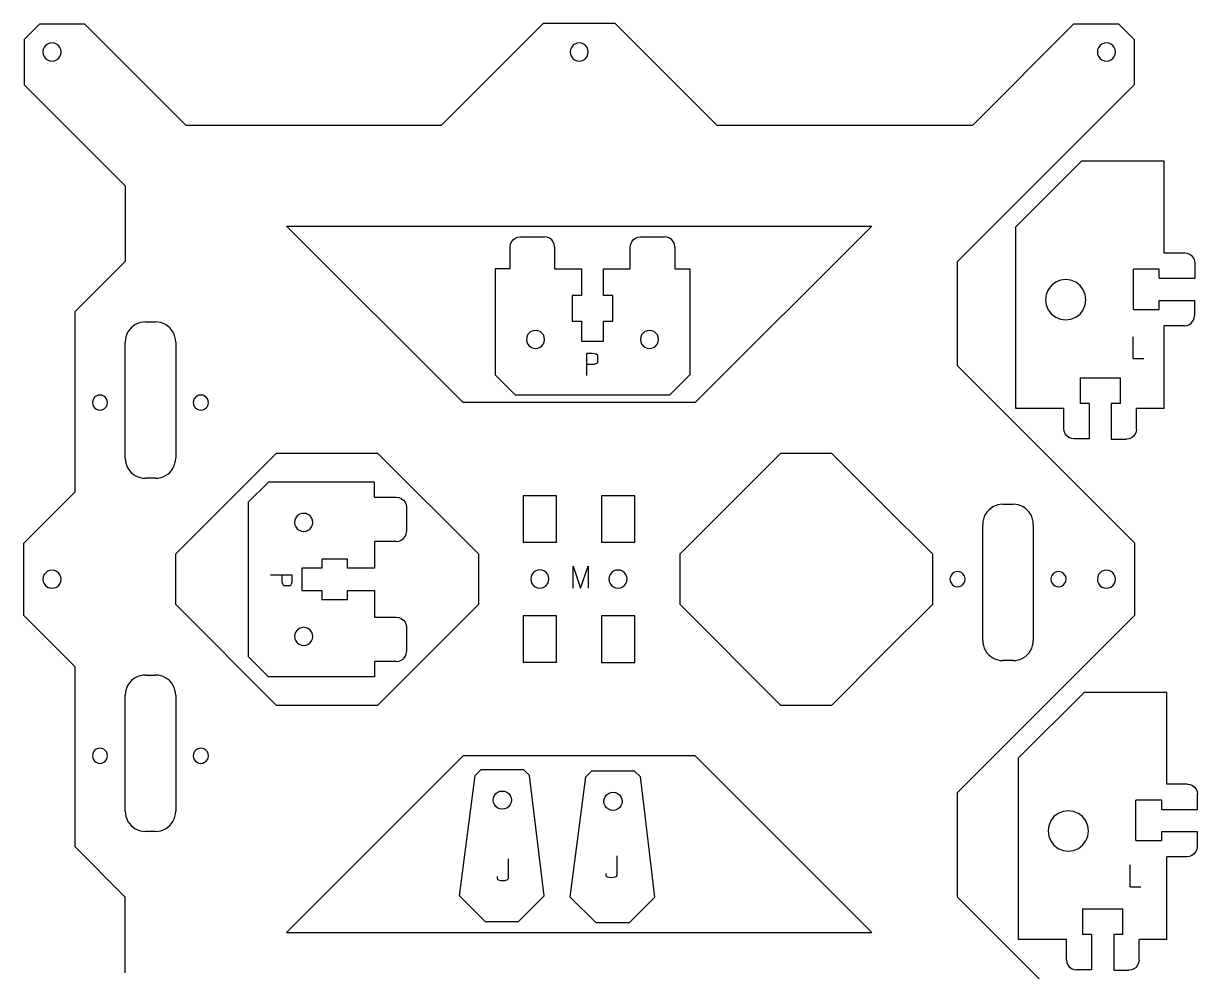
# Model space of a CAD drawing. Header units: inches. Extents: x -83 to 196, y -242 to 148.
# Drawn here: x -79.6 to 196.2, y -75 to 147.7 of the extents above; entities that cross this region are included whole.
import ezdxf

# ---------------------------------------------------------------- set-up
doc = ezdxf.new("R2010")
doc.units = ezdxf.units.IN
doc.header["$MEASUREMENT"] = 0

msp = doc.modelspace()

# ---------------------------------------------------------------- linework, layer by layer
for p, q in [((-75.8, 147.51), (-79.36, 143.96)), ((-65.14, 147.51), (-75.8, 147.51)), ((-65.14, 147.51), (-41.44, 123.81)), ((18.66, 123.81), (42.53, 147.69)), ((59.41, 147.69), (42.53, 147.69)), ((83.28, 123.81), (59.41, 147.69)), ((167.08, 147.51), (143.38, 123.81)), ((177.74, 147.51), (167.08, 147.51)), ((181.3, 143.96), (177.74, 147.51)), ((-79.36, 143.96), (-79.36, 133.29)), ((181.3, 143.96), (181.3, 133.29)), ((-74.91, 141.56), (-74.98, 141.01)), ((-74.98, 141.01), (-74.91, 140.45)), ((-74.91, 141.56), (-74.7, 142.07)), ((-74.36, 142.51), (-74.7, 142.07)), ((-73.92, 142.85), (-74.36, 142.51)), ((-73.4, 143.07), (-73.92, 142.85)), ((-73.35, 143.07), (-73.4, 143.07)), ((-72.85, 143.14), (-73.35, 143.07)), ((-72.3, 143.07), (-72.85, 143.14)), ((-71.79, 142.85), (-72.3, 143.07)), ((-71.34, 142.51), (-71.79, 142.85)), ((-71, 142.07), (-71.34, 142.51)), ((-70.79, 141.56), (-71, 142.07)), ((-70.72, 141.01), (-70.79, 141.56)), ((-70.79, 140.45), (-70.72, 141.01)), ((48.91, 141.56), (48.84, 141.01)), ((48.84, 141.01), (48.91, 140.45)), ((49.12, 142.07), (48.91, 141.56)), ((49.46, 142.51), (49.12, 142.07)), ((49.9, 142.85), (49.46, 142.51)), ((49.9, 142.85), (50.42, 143.07)), ((50.97, 143.14), (50.42, 143.07)), ((51.52, 143.07), (50.97, 143.14)), ((52.04, 142.85), (51.52, 143.07)), ((52.08, 142.82), (52.04, 142.85)), ((52.48, 142.51), (52.08, 142.82)), ((52.82, 142.07), (52.48, 142.51)), ((53.03, 141.56), (52.82, 142.07)), ((53.1, 141.01), (53.03, 141.56)), ((53.03, 140.45), (53.1, 141.01)), ((172.73, 141.56), (172.66, 141.01)), ((172.66, 141.01), (172.73, 140.45)), ((172.95, 142.07), (172.73, 141.56)), ((173.29, 142.51), (172.95, 142.07)), ((173.73, 142.85), (173.29, 142.51)), ((174.24, 143.07), (173.73, 142.85)), ((174.79, 143.14), (174.24, 143.07)), ((175.35, 143.07), (174.79, 143.14)), ((175.86, 142.85), (175.35, 143.07)), ((176.3, 142.51), (175.86, 142.85)), ((176.64, 142.07), (176.3, 142.51)), ((176.85, 141.56), (176.64, 142.07)), ((176.93, 141.01), (176.85, 141.56)), ((176.85, 140.45), (176.93, 141.01)), ((-74.91, 140.45), (-74.7, 139.94)), ((-74.7, 139.94), (-74.36, 139.5)), ((-74.36, 139.5), (-73.92, 139.16)), ((-73.92, 139.16), (-73.4, 138.95)), ((-73.4, 138.95), (-72.85, 138.87)), ((-72.85, 138.87), (-72.3, 138.95)), ((-72.3, 138.95), (-71.79, 139.16)), ((-71.79, 139.16), (-71.34, 139.5)), ((-71.34, 139.5), (-71, 139.94)), ((-71, 139.94), (-70.79, 140.45)), ((48.91, 140.45), (49.12, 139.94)), ((49.12, 139.94), (49.46, 139.5)), ((49.46, 139.5), (49.9, 139.16)), ((49.9, 139.16), (50.42, 138.95)), ((50.42, 138.95), (50.97, 138.87)), ((50.97, 138.87), (51.52, 138.95)), ((51.52, 138.95), (52.04, 139.16)), ((52.04, 139.16), (52.48, 139.5)), ((52.48, 139.5), (52.82, 139.94)), ((52.82, 139.94), (53.03, 140.45)), ((172.73, 140.45), (172.95, 139.94)), ((172.95, 139.94), (173.29, 139.5)), ((173.29, 139.5), (173.73, 139.16)), ((173.73, 139.16), (174.24, 138.95)), ((174.24, 138.95), (174.79, 138.87)), ((174.79, 138.87), (175.35, 138.95)), ((175.35, 138.95), (175.86, 139.16)), ((175.86, 139.16), (176.3, 139.5)), ((176.3, 139.5), (176.64, 139.94)), ((176.64, 139.94), (176.85, 140.45)), ((-79.36, 133.29), (-55.66, 109.6)), ((181.3, 133.29), (139.83, 91.83)), ((-41.44, 123.81), (18.66, 123.81)), ((83.28, 123.81), (143.38, 123.81)), ((168.95, 115.34), (153.54, 99.94)), ((188.38, 115.34), (168.95, 115.34)), ((188.38, 93.78), (188.38, 115.34)), ((-55.66, 109.6), (-55.66, 91.83)), ((-17.75, 100.12), (119.69, 100.12)), ((-17.75, 100.12), (23.72, 58.65)), ((119.69, 100.12), (78.22, 58.65)), ((153.54, 57.28), (153.54, 99.94)), ((35.09, 96.41), (35.47, 96.9)), ((35.47, 96.9), (35.96, 97.28)), ((35.96, 97.28), (36.53, 97.51)), ((36.53, 97.51), (37.15, 97.59)), ((37.15, 97.59), (42.83, 97.59)), ((43.45, 97.51), (42.83, 97.59)), ((44.02, 97.28), (43.45, 97.51)), ((44.51, 96.9), (44.02, 97.28)), ((44.89, 96.41), (44.51, 96.9)), ((63.29, 96.41), (63.67, 96.9)), ((63.67, 96.9), (64.16, 97.28)), ((64.16, 97.28), (64.73, 97.51)), ((64.73, 97.51), (65.34, 97.59)), ((65.34, 97.59), (71.03, 97.59)), ((71.64, 97.51), (71.03, 97.59)), ((72.22, 97.28), (71.64, 97.51)), ((72.71, 96.9), (72.22, 97.28)), ((73.08, 96.41), (72.71, 96.9)), ((34.78, 95.22), (34.86, 95.84)), ((34.78, 90.07), (34.78, 95.22)), ((34.86, 95.84), (35.09, 96.41)), ((45.12, 95.84), (44.89, 96.41)), ((45.2, 95.22), (45.12, 95.84)), ((45.2, 95.22), (45.2, 90.07)), ((62.97, 95.22), (63.06, 95.84)), ((62.97, 90.07), (62.97, 95.22)), ((63.06, 95.84), (63.29, 96.41)), ((73.32, 95.84), (73.08, 96.41)), ((73.4, 95.22), (73.32, 95.84)), ((73.4, 95.22), (73.4, 90.07)), ((193.23, 93.78), (188.38, 93.78)), ((193.85, 93.7), (193.23, 93.78)), ((-55.66, 91.83), (-67.51, 79.98)), ((139.83, 67.3), (139.83, 91.83)), ((194.42, 93.46), (193.85, 93.7)), ((194.91, 93.08), (194.42, 93.46)), ((195.29, 92.59), (194.91, 93.08)), ((195.52, 92.02), (195.29, 92.59)), ((195.6, 91.41), (195.52, 92.02)), ((195.6, 87.85), (195.6, 91.41)), ((34.78, 90.07), (31.22, 90.07)), ((31.22, 90.07), (31.22, 65.19)), ((45.2, 90.07), (51.48, 90.07)), ((51.48, 90.07), (51.48, 83.79)), ((56.7, 90.07), (62.97, 90.07)), ((56.7, 83.79), (56.7, 90.07)), ((73.4, 90.07), (76.96, 90.07)), ((76.96, 90.07), (76.96, 65.19)), ((187.19, 89.98), (181.15, 89.98)), ((181.15, 80.51), (181.15, 89.98)), ((187.19, 87.85), (187.19, 89.98)), ((161.89, 86.16), (161.14, 85.17)), ((162.88, 86.91), (161.89, 86.16)), ((164.02, 87.38), (162.88, 86.91)), ((165.25, 87.54), (164.02, 87.38)), ((166.47, 87.38), (165.25, 87.54)), ((167.62, 86.91), (166.47, 87.38)), ((168.6, 86.16), (167.62, 86.91)), ((169.35, 85.17), (168.6, 86.16)), ((187.19, 87.85), (195.6, 87.85)), ((49.35, 83.79), (49.35, 77.75)), ((51.48, 83.79), (49.35, 83.79)), ((58.83, 83.79), (56.7, 83.79)), ((58.83, 77.75), (58.83, 83.79)), ((160.67, 84.03), (160.51, 82.8)), ((160.51, 82.8), (160.67, 81.58)), ((161.14, 85.17), (160.67, 84.03)), ((169.82, 84.03), (169.35, 85.17)), ((169.98, 82.8), (169.82, 84.03)), ((169.82, 81.58), (169.98, 82.8)), ((-67.51, 79.98), (-67.51, 37.65)), ((160.67, 81.58), (161.14, 80.44)), ((161.14, 80.44), (161.89, 79.45)), ((168.6, 79.45), (169.35, 80.44)), ((169.35, 80.44), (169.82, 81.58)), ((181.15, 80.51), (187.19, 80.51)), ((187.19, 80.51), (187.19, 82.64)), ((187.19, 82.64), (195.48, 82.64)), ((195.48, 82.64), (195.48, 79.08)), ((-52.73, 77.26), (-53.29, 76.98)), ((-52.15, 77.46), (-52.73, 77.26)), ((-51.54, 77.58), (-52.15, 77.46)), ((-50.92, 77.62), (-51.54, 77.58)), ((-50.92, 77.62), (-48.55, 77.62)), ((-47.93, 77.58), (-48.55, 77.62)), ((-47.32, 77.46), (-47.93, 77.58)), ((-46.74, 77.26), (-47.32, 77.46)), ((-46.18, 76.98), (-46.74, 77.26)), ((49.35, 77.75), (51.48, 77.75)), ((51.48, 77.75), (51.48, 73.07)), ((56.7, 77.75), (58.83, 77.75)), ((56.7, 73.07), (56.7, 77.75)), ((161.89, 79.45), (162.88, 78.7)), ((162.88, 78.7), (164.02, 78.23)), ((164.02, 78.23), (165.25, 78.07)), ((165.25, 78.07), (166.47, 78.23)), ((166.47, 78.23), (167.62, 78.7)), ((167.62, 78.7), (168.6, 79.45)), ((194.3, 77.03), (194.79, 77.41)), ((194.79, 77.41), (195.17, 77.9)), ((195.17, 77.9), (195.4, 78.47)), ((195.4, 78.47), (195.48, 79.08)), ((-55.3, 74.69), (-55.5, 74.1)), ((-55.02, 75.25), (-55.3, 74.69)), ((-54.68, 75.76), (-55.02, 75.25)), ((-54.27, 76.23), (-54.68, 75.76)), ((-53.81, 76.64), (-54.27, 76.23)), ((-53.29, 76.98), (-53.81, 76.64)), ((-45.67, 76.64), (-46.18, 76.98)), ((-45.2, 76.23), (-45.67, 76.64)), ((-44.79, 75.76), (-45.2, 76.23)), ((-44.45, 75.25), (-44.79, 75.76)), ((-44.17, 74.69), (-44.45, 75.25)), ((-43.97, 74.1), (-44.17, 74.69)), ((38.85, 74.55), (38.64, 74.03)), ((39.19, 74.99), (38.85, 74.55)), ((39.63, 75.33), (39.19, 74.99)), ((40.15, 75.54), (39.63, 75.33)), ((40.7, 75.61), (40.15, 75.54)), ((41.25, 75.54), (40.7, 75.61)), ((41.77, 75.33), (41.25, 75.54)), ((42.21, 74.99), (41.77, 75.33)), ((42.55, 74.55), (42.21, 74.99)), ((42.76, 74.03), (42.55, 74.55)), ((65.63, 74.55), (65.42, 74.03)), ((65.97, 74.99), (65.63, 74.55)), ((66.41, 75.33), (65.97, 74.99)), ((66.92, 75.54), (66.41, 75.33)), ((67.48, 75.61), (66.92, 75.54)), ((68.03, 75.54), (67.48, 75.61)), ((68.54, 75.33), (68.03, 75.54)), ((68.98, 74.99), (68.54, 75.33)), ((69.32, 74.55), (68.98, 74.99)), ((69.54, 74.03), (69.32, 74.55)), ((188.38, 57.28), (188.38, 76.72)), ((193.12, 76.72), (188.38, 76.72)), ((193.12, 76.72), (193.73, 76.8)), ((193.73, 76.8), (194.3, 77.03)), ((-55.62, 73.5), (-55.66, 72.88)), ((-55.66, 45.63), (-55.66, 72.88)), ((-55.5, 74.1), (-55.62, 73.5)), ((-43.85, 73.5), (-43.97, 74.1)), ((-43.81, 72.88), (-43.85, 73.5)), ((-43.81, 72.88), (-43.81, 45.63)), ((38.64, 74.03), (38.57, 73.48)), ((38.57, 73.48), (38.64, 72.93)), ((38.64, 72.93), (38.85, 72.42)), ((38.85, 72.42), (39.19, 71.97)), ((39.19, 71.97), (39.63, 71.64)), ((41.77, 71.64), (42.21, 71.97)), ((42.21, 71.97), (42.55, 72.42)), ((42.55, 72.42), (42.76, 72.93)), ((42.83, 73.48), (42.76, 74.03)), ((42.76, 72.93), (42.83, 73.48)), ((51.48, 73.07), (56.7, 73.07)), ((65.42, 74.03), (65.34, 73.48)), ((65.34, 73.48), (65.42, 72.93)), ((65.42, 72.93), (65.63, 72.42)), ((65.63, 72.42), (65.97, 71.97)), ((65.97, 71.97), (66.41, 71.64)), ((68.54, 71.64), (68.98, 71.97)), ((68.98, 71.97), (69.32, 72.42)), ((69.32, 72.42), (69.54, 72.93)), ((69.61, 73.48), (69.54, 74.03)), ((69.54, 72.93), (69.61, 73.48)), ((181.04, 69.03), (181.04, 74.13)), ((39.63, 71.64), (40.15, 71.42)), ((40.15, 71.42), (40.7, 71.35)), ((40.7, 71.35), (41.25, 71.42)), ((41.25, 71.42), (41.77, 71.64)), ((54, 70.16), (52.79, 70.16)), ((52.79, 67.68), (52.79, 70.16)), ((54.51, 70.12), (54, 70.16)), ((54.94, 70), (54.51, 70.12)), ((55.23, 69.81), (54.94, 70)), ((55.31, 69.71), (55.23, 69.81)), ((55.33, 69.59), (55.31, 69.71)), ((55.33, 68.21), (55.33, 69.59)), ((66.41, 71.64), (66.92, 71.42)), ((66.92, 71.42), (67.48, 71.35)), ((67.48, 71.35), (68.03, 71.42)), ((68.03, 71.42), (68.54, 71.64)), ((181.04, 69.03), (183.57, 69.03)), ((52.79, 67.68), (54, 67.68)), ((52.79, 65.06), (52.79, 67.68)), ((54, 67.68), (54.51, 67.72)), ((54.51, 67.72), (54.94, 67.83)), ((54.94, 67.83), (55.23, 67.99)), ((55.23, 67.99), (55.31, 68.1)), ((55.31, 68.1), (55.33, 68.21)), ((181.5, 25.64), (139.83, 67.3)), ((35.96, 60.45), (31.22, 65.19)), ((72.22, 60.45), (76.96, 65.19)), ((168.59, 64.51), (168.59, 58.47)), ((168.59, 64.51), (178.07, 64.51)), ((178.07, 58.47), (178.07, 64.51)), ((-63.3, 59.11), (-63.36, 58.65)), ((-63.36, 58.65), (-63.3, 58.19)), ((-63.12, 59.54), (-63.3, 59.11)), ((-63.3, 58.19), (-63.12, 57.76)), ((-62.84, 59.91), (-63.12, 59.54)), ((-62.47, 60.19), (-62.84, 59.91)), ((-62.04, 60.37), (-62.47, 60.19)), ((-61.58, 60.43), (-62.04, 60.37)), ((-61.12, 60.37), (-61.58, 60.43)), ((-60.7, 60.19), (-61.12, 60.37)), ((-60.33, 59.91), (-60.7, 60.19)), ((-60.04, 59.54), (-60.33, 59.91)), ((-59.87, 59.11), (-60.04, 59.54)), ((-60.04, 57.76), (-59.87, 58.19)), ((-59.81, 58.65), (-59.87, 59.11)), ((-59.87, 58.19), (-59.81, 58.65)), ((-39.6, 59.11), (-39.67, 58.65)), ((-39.67, 58.65), (-39.6, 58.19)), ((-39.43, 59.54), (-39.6, 59.11)), ((-39.6, 58.19), (-39.43, 57.76)), ((-39.14, 59.91), (-39.43, 59.54)), ((-38.78, 60.19), (-39.14, 59.91)), ((-38.35, 60.37), (-38.78, 60.19)), ((-37.89, 60.43), (-38.35, 60.37)), ((-37.43, 60.37), (-37.89, 60.43)), ((-37, 60.19), (-37.43, 60.37)), ((-36.63, 59.91), (-37, 60.19)), ((-36.35, 59.54), (-36.63, 59.91)), ((-36.17, 59.11), (-36.35, 59.54)), ((-36.35, 57.76), (-36.17, 58.19)), ((-36.11, 58.65), (-36.17, 59.11)), ((-36.17, 58.19), (-36.11, 58.65)), ((78.22, 58.65), (23.72, 58.65)), ((35.96, 60.45), (72.22, 60.45)), ((170.72, 58.47), (168.59, 58.47)), ((170.72, 58.47), (170.72, 50.18)), ((175.94, 58.47), (175.94, 50.06)), ((178.07, 58.47), (175.94, 58.47)), ((-63.12, 57.76), (-62.84, 57.39)), ((-62.84, 57.39), (-62.47, 57.11)), ((-62.47, 57.11), (-62.04, 56.93)), ((-62.04, 56.93), (-61.58, 56.87)), ((-61.58, 56.87), (-61.12, 56.93)), ((-61.12, 56.93), (-60.7, 57.11)), ((-60.7, 57.11), (-60.33, 57.39)), ((-60.33, 57.39), (-60.04, 57.76)), ((-39.43, 57.76), (-39.14, 57.39)), ((-39.14, 57.39), (-38.78, 57.11)), ((-38.78, 57.11), (-38.35, 56.93)), ((-38.35, 56.93), (-37.89, 56.87)), ((-37.89, 56.87), (-37.43, 56.93)), ((-37.43, 56.93), (-37, 57.11)), ((-37, 57.11), (-36.63, 57.39)), ((-36.63, 57.39), (-36.35, 57.76)), ((164.8, 57.28), (153.54, 57.28)), ((164.8, 52.55), (164.8, 57.28)), ((188.38, 57.28), (181.86, 57.28)), ((181.86, 52.43), (181.86, 57.28)), ((164.88, 51.93), (164.8, 52.55)), ((181.86, 52.43), (181.78, 51.81)), ((165.12, 51.36), (164.88, 51.93)), ((165.49, 50.87), (165.12, 51.36)), ((165.98, 50.49), (165.49, 50.87)), ((166.56, 50.26), (165.98, 50.49)), ((167.17, 50.18), (166.56, 50.26)), ((170.72, 50.18), (167.17, 50.18)), ((175.94, 50.06), (179.49, 50.06)), ((180.1, 50.14), (179.49, 50.06)), ((180.67, 50.37), (180.1, 50.14)), ((181.17, 50.75), (180.67, 50.37)), ((181.54, 51.24), (181.17, 50.75)), ((181.78, 51.81), (181.54, 51.24)), ((-55.66, 45.63), (-55.62, 45.01)), ((-55.62, 45.01), (-55.5, 44.4)), ((-55.5, 44.4), (-55.3, 43.81)), ((-44.17, 43.81), (-43.97, 44.4)), ((-43.97, 44.4), (-43.85, 45.01)), ((-43.85, 45.01), (-43.81, 45.63)), ((-43.81, 23.11), (-20.12, 46.8)), ((-20.12, 46.8), (3.58, 46.8)), ((3.58, 46.8), (27.28, 23.11)), ((3.58, 46.8), (3.66, 46.8)), ((74.67, 23.11), (98.36, 46.8)), ((98.36, 46.8), (110.21, 46.8)), ((110.21, 46.8), (122.14, 34.87)), ((-55.3, 43.81), (-55.02, 43.26)), ((-55.02, 43.26), (-54.68, 42.74)), ((-54.68, 42.74), (-54.27, 42.28)), ((-54.27, 42.28), (-53.81, 41.87)), ((-53.81, 41.87), (-53.29, 41.52)), ((-53.29, 41.52), (-52.73, 41.25)), ((-46.74, 41.25), (-46.18, 41.52)), ((-46.18, 41.52), (-45.67, 41.87)), ((-45.67, 41.87), (-45.2, 42.28)), ((-45.2, 42.28), (-44.79, 42.74)), ((-44.79, 42.74), (-44.45, 43.26)), ((-44.45, 43.26), (-44.17, 43.81)), ((-52.73, 41.25), (-52.15, 41.05)), ((-52.15, 41.05), (-51.54, 40.93)), ((-51.54, 40.93), (-50.92, 40.89)), ((-48.55, 40.89), (-50.92, 40.89)), ((-48.55, 40.89), (-47.93, 40.93)), ((-47.93, 40.93), (-47.32, 41.05)), ((-47.32, 41.05), (-46.74, 41.25)), ((-26.77, 35.26), (-22.03, 40)), ((2.85, 40), (-22.03, 40)), ((2.85, 36.44), (2.85, 40)), ((-79.55, 25.6), (-67.51, 37.65)), ((2.85, 36.44), (8.01, 36.44)), ((8.01, 36.44), (8.62, 36.36)), ((8.62, 36.36), (9.19, 36.13)), ((9.19, 36.13), (9.68, 35.75)), ((37.82, 36.77), (37.82, 25.87)), ((45.64, 36.77), (37.82, 36.77)), ((45.64, 25.87), (45.64, 36.77)), ((56.18, 36.76), (56.18, 25.86)), ((64, 36.76), (56.18, 36.76)), ((64, 25.86), (64, 36.76)), ((-26.77, 35.26), (-26.77, -1)), ((9.68, 35.75), (10.06, 35.26)), ((10.06, 35.26), (10.29, 34.69)), ((10.29, 34.69), (10.38, 34.07)), ((10.38, 34.07), (10.38, 28.39)), ((122.14, 34.96), (122.14, 34.87)), ((122.14, 34.87), (133.91, 23.11)), ((147.14, 33.41), (146.73, 32.94)), ((147.61, 33.81), (147.14, 33.41)), ((148.12, 34.16), (147.61, 33.81)), ((148.68, 34.43), (148.12, 34.16)), ((149.27, 34.63), (148.68, 34.43)), ((149.87, 34.75), (149.27, 34.63)), ((150.49, 34.79), (149.87, 34.75)), ((150.49, 34.79), (152.86, 34.79)), ((153.48, 34.75), (152.86, 34.79)), ((154.09, 34.63), (153.48, 34.75)), ((154.68, 34.43), (154.09, 34.63)), ((155.23, 34.16), (154.68, 34.43)), ((155.75, 33.81), (155.23, 34.16)), ((156.21, 33.41), (155.75, 33.81)), ((156.62, 32.94), (156.21, 33.41)), ((-15.79, 31.07), (-15.87, 30.52)), ((-15.87, 30.52), (-15.79, 29.97)), ((-15.58, 31.59), (-15.79, 31.07)), ((-15.24, 32.03), (-15.58, 31.59)), ((-14.8, 32.37), (-15.24, 32.03)), ((-14.29, 32.58), (-14.8, 32.37)), ((-13.73, 32.65), (-14.29, 32.58)), ((-13.18, 32.58), (-13.73, 32.65)), ((-12.67, 32.37), (-13.18, 32.58)), ((-12.23, 32.03), (-12.67, 32.37)), ((-11.89, 31.59), (-12.23, 32.03)), ((-11.67, 31.07), (-11.89, 31.59)), ((-11.6, 30.52), (-11.67, 31.07)), ((-11.67, 29.97), (-11.6, 30.52)), ((145.79, 30.67), (145.75, 30.05)), ((145.92, 31.28), (145.79, 30.67)), ((146.11, 31.87), (145.92, 31.28)), ((146.39, 32.42), (146.11, 31.87)), ((146.73, 32.94), (146.39, 32.42)), ((156.97, 32.42), (156.62, 32.94)), ((157.24, 31.87), (156.97, 32.42)), ((157.44, 31.28), (157.24, 31.87)), ((157.56, 30.67), (157.44, 31.28)), ((157.6, 30.05), (157.56, 30.67)), ((-15.79, 29.97), (-15.58, 29.45)), ((-15.58, 29.45), (-15.24, 29.01)), ((-15.24, 29.01), (-14.8, 28.67)), ((-14.8, 28.67), (-14.29, 28.46)), ((-14.29, 28.46), (-13.73, 28.39)), ((-13.73, 28.39), (-13.18, 28.46)), ((-13.18, 28.46), (-12.67, 28.67)), ((-12.67, 28.67), (-12.23, 29.01)), ((-12.23, 29.01), (-11.89, 29.45)), ((-11.89, 29.45), (-11.67, 29.97)), ((10.06, 27.2), (10.29, 27.77)), ((10.29, 27.77), (10.38, 28.39)), ((145.75, 2.8), (145.75, 30.05)), ((157.6, 30.05), (157.6, 2.8)), ((-79.55, 25.6), (-79.55, 8.73)), ((2.85, 26.02), (2.85, 19.74)), ((8.01, 26.02), (2.85, 26.02)), ((8.01, 26.02), (8.62, 26.1)), ((8.62, 26.1), (9.19, 26.34)), ((9.19, 26.34), (9.68, 26.71)), ((9.68, 26.71), (10.06, 27.2)), ((37.82, 25.87), (45.64, 25.87)), ((56.18, 25.86), (64, 25.86)), ((181.5, 8.76), (181.5, 25.64)), ((-43.81, 11.26), (-43.81, 23.11)), ((27.28, 23.11), (27.28, 11.26)), ((74.67, 11.26), (74.67, 23.11)), ((133.91, 23.11), (133.91, 11.26)), ((-72.83, 19.32), (-73.38, 19.25)), ((-72.28, 19.24), (-72.83, 19.32)), ((-9.47, 19.74), (-14.15, 19.74)), ((-14.15, 19.74), (-14.15, 14.53)), ((-9.47, 21.87), (-9.47, 19.74)), ((-3.43, 21.87), (-9.47, 21.87)), ((-3.43, 19.74), (-3.43, 21.87)), ((2.85, 19.74), (-3.43, 19.74)), ((41.72, 19.36), (41.17, 19.28)), ((42.28, 19.28), (41.72, 19.36)), ((49.52, 15.11), (49.52, 20.21)), ((49.52, 20.21), (51.29, 15.11)), ((51.29, 15.11), (53.04, 20.21)), ((53.04, 20.21), (53.04, 15.11)), ((60.09, 19.34), (59.53, 19.27)), ((60.64, 19.27), (60.09, 19.34)), ((174.82, 19.32), (174.26, 19.25)), ((175.37, 19.24), (174.82, 19.32)), ((-74.91, 17.76), (-74.98, 17.21)), ((-74.98, 17.21), (-74.92, 16.66)), ((-74.92, 16.66), (-74.71, 16.14)), ((-74.69, 18.27), (-74.91, 17.76)), ((-74.34, 18.71), (-74.69, 18.27)), ((-73.9, 19.04), (-74.34, 18.71)), ((-73.38, 19.25), (-73.9, 19.04)), ((-71.76, 19.02), (-72.28, 19.24)), ((-71.33, 18.68), (-71.76, 19.02)), ((-70.99, 18.23), (-71.33, 18.68)), ((-71.02, 16.1), (-70.8, 16.61)), ((-70.79, 17.71), (-70.99, 18.23)), ((-70.8, 16.61), (-70.72, 17.16)), ((-70.72, 17.16), (-70.79, 17.71)), ((-21.52, 18.22), (-18.89, 18.22)), ((-18.89, 18.22), (-18.89, 17.02)), ((-18.89, 18.22), (-16.42, 18.22)), ((-18.89, 17.02), (-18.86, 16.51)), ((-16.46, 16.51), (-16.42, 17.02)), ((-16.42, 17.02), (-16.42, 18.22)), ((39.67, 17.78), (39.59, 17.22)), ((39.59, 17.22), (39.67, 16.67)), ((39.88, 18.29), (39.67, 17.78)), ((39.67, 16.67), (39.88, 16.16)), ((40.22, 18.73), (39.88, 18.29)), ((40.66, 19.07), (40.22, 18.73)), ((41.17, 19.28), (40.66, 19.07)), ((42.79, 19.07), (42.28, 19.28)), ((43.23, 18.73), (42.79, 19.07)), ((43.57, 18.29), (43.23, 18.73)), ((43.79, 17.78), (43.57, 18.29)), ((43.57, 16.16), (43.79, 16.67)), ((43.86, 17.22), (43.79, 17.78)), ((43.79, 16.67), (43.86, 17.22)), ((58.03, 17.76), (57.95, 17.21)), ((57.95, 17.21), (58.03, 16.65)), ((58.24, 18.27), (58.03, 17.76)), ((58.03, 16.65), (58.24, 16.14)), ((58.58, 18.71), (58.24, 18.27)), ((59.02, 19.05), (58.58, 18.71)), ((59.53, 19.27), (59.02, 19.05)), ((61.15, 19.05), (60.64, 19.27)), ((61.59, 18.71), (61.15, 19.05)), ((61.93, 18.27), (61.59, 18.71)), ((62.15, 17.76), (61.93, 18.27)), ((61.93, 16.14), (62.15, 16.65)), ((62.22, 17.21), (62.15, 17.76)), ((62.15, 16.65), (62.22, 17.21)), ((138.11, 17.64), (138.05, 17.18)), ((138.05, 17.18), (138.11, 16.72)), ((138.29, 18.07), (138.11, 17.64)), ((138.11, 16.72), (138.29, 16.3)), ((138.57, 18.44), (138.29, 18.07)), ((138.94, 18.72), (138.57, 18.44)), ((139.37, 18.9), (138.94, 18.72)), ((139.83, 18.96), (139.37, 18.9)), ((140.29, 18.9), (139.83, 18.96)), ((140.72, 18.72), (140.29, 18.9)), ((141.09, 18.44), (140.72, 18.72)), ((141.37, 18.07), (141.09, 18.44)), ((141.55, 17.64), (141.37, 18.07)), ((141.37, 16.3), (141.55, 16.72)), ((141.61, 17.18), (141.55, 17.64)), ((141.55, 16.72), (141.61, 17.18)), ((161.81, 17.64), (161.75, 17.18)), ((161.75, 17.18), (161.81, 16.72)), ((161.99, 18.07), (161.81, 17.64)), ((161.81, 16.72), (161.99, 16.3)), ((162.27, 18.44), (161.99, 18.07)), ((162.64, 18.72), (162.27, 18.44)), ((163.07, 18.9), (162.64, 18.72)), ((163.53, 18.96), (163.07, 18.9)), ((163.99, 18.9), (163.53, 18.96)), ((164.41, 18.72), (163.99, 18.9)), ((164.78, 18.44), (164.41, 18.72)), ((165.06, 18.07), (164.78, 18.44)), ((165.06, 18.07), (165.24, 17.64)), ((165.24, 16.72), (165.06, 16.3)), ((165.3, 17.18), (165.24, 17.64)), ((165.24, 16.72), (165.3, 17.18)), ((172.74, 17.76), (172.66, 17.21)), ((172.66, 17.21), (172.73, 16.66)), ((172.73, 16.66), (172.93, 16.14)), ((172.96, 18.27), (172.74, 17.76)), ((173.3, 18.71), (172.96, 18.27)), ((173.75, 19.04), (173.3, 18.71)), ((174.26, 19.25), (173.75, 19.04)), ((175.88, 19.02), (175.37, 19.24)), ((176.32, 18.68), (175.88, 19.02)), ((176.65, 18.23), (176.32, 18.68)), ((176.63, 16.1), (176.85, 16.61)), ((176.86, 17.71), (176.65, 18.23)), ((176.85, 16.61), (176.93, 17.16)), ((176.93, 17.16), (176.86, 17.71)), ((-74.71, 16.14), (-74.38, 15.69)), ((-74.38, 15.69), (-73.94, 15.35)), ((-73.94, 15.35), (-73.43, 15.13)), ((-73.43, 15.13), (-72.88, 15.05)), ((-72.88, 15.05), (-72.32, 15.12)), ((-72.32, 15.12), (-71.81, 15.33)), ((-71.81, 15.33), (-71.36, 15.66)), ((-71.36, 15.66), (-71.02, 16.1)), ((-18.86, 16.51), (-18.75, 16.08)), ((-18.75, 16.08), (-18.58, 15.78)), ((-18.58, 15.78), (-18.48, 15.71)), ((-18.48, 15.71), (-18.37, 15.69)), ((-18.37, 15.69), (-16.98, 15.69)), ((-16.98, 15.69), (-16.87, 15.71)), ((-16.87, 15.71), (-16.77, 15.78)), ((-16.77, 15.78), (-16.58, 16.08)), ((-16.58, 16.08), (-16.46, 16.51)), ((-14.15, 14.53), (-9.47, 14.53)), ((-9.47, 14.53), (-9.47, 12.39)), ((-3.43, 12.39), (-3.43, 14.53)), ((-3.43, 14.53), (2.85, 14.53)), ((2.85, 14.53), (2.85, 8.25)), ((39.88, 16.16), (40.22, 15.72)), ((40.22, 15.72), (40.66, 15.38)), ((40.66, 15.38), (41.17, 15.16)), ((41.17, 15.16), (41.73, 15.09)), ((41.73, 15.09), (42.28, 15.16)), ((42.28, 15.16), (42.79, 15.38)), ((42.79, 15.38), (43.23, 15.72)), ((43.23, 15.72), (43.57, 16.16)), ((58.24, 16.14), (58.58, 15.7)), ((58.58, 15.7), (59.02, 15.36)), ((59.02, 15.36), (59.53, 15.15)), ((59.53, 15.15), (60.09, 15.07)), ((60.09, 15.07), (60.64, 15.15)), ((60.64, 15.15), (61.15, 15.36)), ((61.15, 15.36), (61.59, 15.7)), ((61.59, 15.7), (61.93, 16.14)), ((138.29, 16.3), (138.57, 15.93)), ((138.57, 15.93), (138.94, 15.65)), ((138.94, 15.65), (139.37, 15.47)), ((139.37, 15.47), (139.83, 15.41)), ((139.83, 15.41), (140.29, 15.47)), ((140.29, 15.47), (140.72, 15.65)), ((140.72, 15.65), (141.09, 15.93)), ((141.09, 15.93), (141.37, 16.3)), ((161.99, 16.3), (162.27, 15.93)), ((162.27, 15.93), (162.64, 15.65)), ((162.64, 15.65), (163.07, 15.47)), ((163.07, 15.47), (163.53, 15.41)), ((163.53, 15.41), (163.99, 15.47)), ((163.99, 15.47), (164.41, 15.65)), ((164.41, 15.65), (164.78, 15.93)), ((164.78, 15.93), (165.06, 16.3)), ((172.93, 16.14), (173.27, 15.69)), ((173.27, 15.69), (173.71, 15.35)), ((173.71, 15.35), (174.22, 15.13)), ((174.22, 15.13), (174.77, 15.05)), ((174.77, 15.05), (175.32, 15.12)), ((175.32, 15.12), (175.84, 15.33)), ((175.84, 15.33), (176.28, 15.66)), ((176.28, 15.66), (176.63, 16.1)), ((-20.12, -12.44), (-43.81, 11.26)), ((-9.47, 12.39), (-3.43, 12.39)), ((27.28, 11.26), (3.58, -12.44)), ((98.36, -12.44), (74.67, 11.26)), ((133.91, 11.26), (122.14, -0.5)), ((-79.55, 8.73), (-67.51, -3.32)), ((37.82, 8.58), (37.82, -2.32)), ((45.64, 8.58), (37.82, 8.58)), ((45.64, -2.32), (45.64, 8.58)), ((64, 8.56), (56.18, 8.56)), ((56.18, 8.56), (56.18, -2.34)), ((64, -2.34), (64, 8.56)), ((181.5, 8.76), (139.83, -32.9)), ((-14.8, 5.59), (-15.24, 5.25)), ((-14.29, 5.8), (-14.8, 5.59)), ((-13.73, 5.88), (-14.29, 5.8)), ((-13.18, 5.8), (-13.73, 5.88)), ((-12.67, 5.59), (-13.18, 5.8)), ((-12.23, 5.25), (-12.67, 5.59)), ((2.85, 8.25), (8.01, 8.25)), ((8.01, 8.25), (8.62, 8.17)), ((8.62, 8.17), (9.19, 7.93)), ((9.19, 7.93), (9.68, 7.55)), ((9.68, 7.55), (10.06, 7.06)), ((10.06, 7.06), (10.29, 6.49)), ((10.29, 6.49), (10.38, 5.88)), ((10.38, 5.88), (10.38, 0.19)), ((-15.79, 4.3), (-15.87, 3.74)), ((-15.87, 3.74), (-15.79, 3.19)), ((-15.58, 4.81), (-15.79, 4.3)), ((-15.79, 3.19), (-15.58, 2.68)), ((-15.24, 5.25), (-15.58, 4.81)), ((-11.89, 4.81), (-12.23, 5.25)), ((-11.67, 4.3), (-11.89, 4.81)), ((-11.89, 2.68), (-11.67, 3.19)), ((-11.6, 3.74), (-11.67, 4.3)), ((-11.67, 3.19), (-11.6, 3.74)), ((145.75, 2.8), (145.79, 2.19)), ((157.56, 2.19), (157.6, 2.8)), ((-15.58, 2.68), (-15.24, 2.24)), ((-15.24, 2.24), (-14.8, 1.9)), ((-14.8, 1.9), (-14.29, 1.68)), ((-14.29, 1.68), (-13.73, 1.61)), ((-13.73, 1.61), (-13.18, 1.68)), ((-13.18, 1.68), (-12.67, 1.9)), ((-12.67, 1.9), (-12.23, 2.24)), ((-12.23, 2.24), (-11.89, 2.68)), ((10.29, -0.42), (10.38, 0.19)), ((145.79, 2.19), (145.92, 1.58)), ((145.92, 1.58), (146.11, 0.99)), ((146.11, 0.99), (146.39, 0.43)), ((146.39, 0.43), (146.73, -0.08)), ((156.62, -0.08), (156.97, 0.43)), ((156.97, 0.43), (157.24, 0.99)), ((157.24, 0.99), (157.44, 1.58)), ((157.44, 1.58), (157.56, 2.19)), ((-26.77, -1), (-22.03, -5.73)), ((2.85, -2.18), (2.85, -5.73)), ((8.01, -2.18), (2.85, -2.18)), ((8.01, -2.18), (8.62, -2.1)), ((8.62, -2.1), (9.19, -1.86)), ((9.19, -1.86), (9.68, -1.49)), ((9.68, -1.49), (10.06, -1)), ((10.06, -1), (10.29, -0.42)), ((37.82, -2.32), (45.64, -2.32)), ((56.18, -2.34), (64, -2.34)), ((122.14, -0.5), (110.21, -12.44)), ((122.14, -0.5), (122.14, -0.59)), ((146.73, -0.08), (147.14, -0.55)), ((147.14, -0.55), (147.61, -0.96)), ((147.61, -0.96), (148.12, -1.3)), ((148.12, -1.3), (148.68, -1.57)), ((148.68, -1.57), (149.27, -1.77)), ((149.27, -1.77), (149.87, -1.89)), ((149.87, -1.89), (150.49, -1.93)), ((152.86, -1.93), (150.49, -1.93)), ((152.86, -1.93), (153.48, -1.89)), ((153.48, -1.89), (154.09, -1.77)), ((154.09, -1.77), (154.68, -1.57)), ((154.68, -1.57), (155.23, -1.3)), ((155.23, -1.3), (155.75, -0.96)), ((155.75, -0.96), (156.21, -0.55)), ((156.21, -0.55), (156.62, -0.08)), ((-67.51, -3.32), (-67.51, -45.61)), ((-52.15, -5.49), (-52.73, -5.69)), ((-51.54, -5.37), (-52.15, -5.49)), ((-50.92, -5.33), (-51.54, -5.37)), ((-50.92, -5.33), (-48.55, -5.33)), ((-47.93, -5.37), (-48.55, -5.33)), ((-47.32, -5.49), (-47.93, -5.37)), ((-46.74, -5.69), (-47.32, -5.49)), ((-55.3, -8.25), (-55.5, -8.84)), ((-55.02, -7.7), (-55.3, -8.25)), ((-54.68, -7.18), (-55.02, -7.7)), ((-54.27, -6.71), (-54.68, -7.18)), ((-53.81, -6.31), (-54.27, -6.71)), ((-53.29, -5.96), (-53.81, -6.31)), ((-52.73, -5.69), (-53.29, -5.96)), ((-46.18, -5.96), (-46.74, -5.69)), ((-45.67, -6.31), (-46.18, -5.96)), ((-45.2, -6.71), (-45.67, -6.31)), ((-44.79, -7.18), (-45.2, -6.71)), ((-44.45, -7.7), (-44.79, -7.18)), ((-44.17, -8.25), (-44.45, -7.7)), ((-43.97, -8.84), (-44.17, -8.25)), ((2.85, -5.73), (-22.03, -5.73)), ((-55.62, -9.45), (-55.66, -10.07)), ((-55.66, -37.32), (-55.66, -10.07)), ((-55.5, -8.84), (-55.62, -9.45)), ((-43.85, -9.45), (-43.97, -8.84)), ((-43.81, -10.07), (-43.85, -9.45)), ((-43.81, -10.07), (-43.81, -37.32)), ((169.53, -9.39), (154.13, -24.79)), ((188.96, -9.39), (169.53, -9.39)), ((188.96, -30.95), (188.96, -9.39)), ((3.58, -12.44), (-20.12, -12.44)), ((110.21, -12.44), (98.36, -12.44)), ((-63.3, -23.82), (-63.36, -24.28)), ((-63.36, -24.28), (-63.3, -24.74)), ((-63.12, -23.39), (-63.3, -23.82)), ((-63.3, -24.74), (-63.12, -25.17)), ((-62.84, -23.03), (-63.12, -23.39)), ((-62.47, -22.74), (-62.84, -23.03)), ((-62.04, -22.57), (-62.47, -22.74)), ((-61.58, -22.51), (-62.04, -22.57)), ((-61.12, -22.57), (-61.58, -22.51)), ((-60.7, -22.74), (-61.12, -22.57)), ((-60.33, -23.03), (-60.7, -22.74)), ((-60.04, -23.39), (-60.33, -23.03)), ((-59.87, -23.82), (-60.04, -23.39)), ((-60.04, -25.17), (-59.87, -24.74)), ((-59.81, -24.28), (-59.87, -23.82)), ((-59.87, -24.74), (-59.81, -24.28)), ((-39.6, -23.82), (-39.67, -24.28)), ((-39.67, -24.28), (-39.6, -24.74)), ((-39.43, -23.39), (-39.6, -23.82)), ((-39.6, -24.74), (-39.43, -25.17)), ((-39.14, -23.03), (-39.43, -23.39)), ((-38.78, -22.74), (-39.14, -23.03)), ((-38.35, -22.57), (-38.78, -22.74)), ((-37.89, -22.51), (-38.35, -22.57)), ((-37.43, -22.57), (-37.89, -22.51)), ((-37, -22.74), (-37.43, -22.57)), ((-36.63, -23.03), (-37, -22.74)), ((-36.35, -23.39), (-36.63, -23.03)), ((-36.17, -23.82), (-36.35, -23.39)), ((-36.35, -25.17), (-36.17, -24.74)), ((-36.11, -24.28), (-36.17, -23.82)), ((-36.17, -24.74), (-36.11, -24.28)), ((23.72, -24.28), (-17.75, -65.75)), ((78.22, -24.28), (23.72, -24.28)), ((119.69, -65.75), (78.22, -24.28)), ((154.13, -67.44), (154.13, -24.79)), ((-63.12, -25.17), (-62.84, -25.54)), ((-62.84, -25.54), (-62.47, -25.82)), ((-62.47, -25.82), (-62.04, -26)), ((-62.04, -26), (-61.58, -26.06)), ((-61.58, -26.06), (-61.12, -26)), ((-61.12, -26), (-60.7, -25.82)), ((-60.7, -25.82), (-60.33, -25.54)), ((-60.33, -25.54), (-60.04, -25.17)), ((-39.43, -25.17), (-39.14, -25.54)), ((-39.14, -25.54), (-38.78, -25.82)), ((-38.78, -25.82), (-38.35, -26)), ((-38.35, -26), (-37.89, -26.06)), ((-37.89, -26.06), (-37.43, -26)), ((-37.43, -26), (-37, -25.82)), ((-37, -25.82), (-36.63, -25.54)), ((-36.63, -25.54), (-36.35, -25.17)), ((26.52, -28.91), (27.86, -27.57)), ((37.93, -27.57), (27.86, -27.57)), ((37.93, -27.57), (39.31, -28.95)), ((22.86, -57.16), (26.52, -28.91)), ((40.02, -34.69), (39.31, -28.95)), ((48.88, -57.47), (52.54, -29.21)), ((52.54, -29.21), (53.88, -27.87)), ((63.95, -27.87), (53.88, -27.87)), ((63.95, -27.87), (65.33, -29.25)), ((66.04, -35), (65.33, -29.25)), ((31.38, -33.18), (31.83, -32.84)), ((31.83, -32.84), (32.34, -32.63)), ((32.34, -32.63), (32.9, -32.56)), ((32.9, -32.56), (33.45, -32.63)), ((33.45, -32.63), (33.96, -32.84)), ((33.96, -32.84), (34.41, -33.18)), ((57.85, -33.15), (58.36, -32.93)), ((58.36, -32.93), (58.92, -32.86)), ((58.92, -32.86), (59.47, -32.93)), ((59.47, -32.93), (59.98, -33.15)), ((139.83, -57.46), (139.83, -32.9)), ((193.82, -30.95), (188.96, -30.95)), ((193.82, -30.95), (194.43, -31.03)), ((194.43, -31.03), (195, -31.27)), ((195, -31.27), (195.49, -31.65)), ((195.49, -31.65), (195.87, -32.14)), ((195.87, -32.14), (196.11, -32.71)), ((196.11, -32.71), (196.19, -33.32)), ((30.76, -34.69), (30.83, -34.14)), ((30.83, -35.25), (30.76, -34.69)), ((30.83, -34.14), (31.04, -33.63)), ((31.04, -35.76), (30.83, -35.25)), ((31.04, -33.63), (31.38, -33.18)), ((31.38, -36.21), (31.04, -35.76)), ((34.41, -33.18), (34.75, -33.63)), ((34.75, -35.76), (34.41, -36.21)), ((34.75, -33.63), (34.96, -34.14)), ((34.96, -35.25), (34.75, -35.76)), ((34.96, -34.14), (35.03, -34.69)), ((35.03, -34.69), (34.96, -35.25)), ((42.73, -57.17), (40.02, -34.69)), ((56.78, -35), (56.85, -34.44)), ((56.85, -35.55), (56.78, -35)), ((56.85, -34.44), (57.07, -33.93)), ((57.07, -36.07), (56.85, -35.55)), ((57.07, -33.93), (57.4, -33.49)), ((57.4, -33.49), (57.85, -33.15)), ((59.98, -33.15), (60.43, -33.49)), ((60.43, -33.49), (60.77, -33.93)), ((60.77, -33.93), (60.98, -34.44)), ((60.98, -35.55), (60.77, -36.07)), ((60.98, -34.44), (61.05, -35)), ((61.05, -35), (60.98, -35.55)), ((68.75, -57.47), (66.04, -35)), ((187.78, -34.74), (181.73, -34.74)), ((181.73, -44.22), (181.73, -34.74)), ((187.78, -36.88), (187.78, -34.74)), ((196.19, -36.88), (196.19, -33.32)), ((-55.66, -37.32), (-55.62, -37.93)), ((-55.62, -37.93), (-55.5, -38.54)), ((-55.5, -38.54), (-55.3, -39.13)), ((-44.17, -39.13), (-43.97, -38.54)), ((-43.97, -38.54), (-43.85, -37.93)), ((-43.85, -37.93), (-43.81, -37.32)), ((31.83, -36.55), (31.38, -36.21)), ((32.34, -36.76), (31.83, -36.55)), ((32.9, -36.83), (32.34, -36.76)), ((33.45, -36.76), (32.9, -36.83)), ((33.96, -36.55), (33.45, -36.76)), ((34.41, -36.21), (33.96, -36.55)), ((57.4, -36.51), (57.07, -36.07)), ((57.85, -36.85), (57.4, -36.51)), ((58.36, -37.06), (57.85, -36.85)), ((58.92, -37.13), (58.36, -37.06)), ((59.47, -37.06), (58.92, -37.13)), ((59.98, -36.85), (59.47, -37.06)), ((60.43, -36.51), (59.98, -36.85)), ((60.77, -36.07), (60.43, -36.51)), ((162.48, -38.57), (161.73, -39.55)), ((163.46, -37.82), (162.48, -38.57)), ((164.6, -37.35), (163.46, -37.82)), ((165.83, -37.18), (164.6, -37.35)), ((167.06, -37.35), (165.83, -37.18)), ((168.2, -37.82), (167.06, -37.35)), ((169.18, -38.57), (168.2, -37.82)), ((169.94, -39.55), (169.18, -38.57)), ((187.78, -36.88), (196.19, -36.88)), ((-55.3, -39.13), (-55.02, -39.69)), ((-55.02, -39.69), (-54.68, -40.2)), ((-54.68, -40.2), (-54.27, -40.67)), ((-54.27, -40.67), (-53.81, -41.08)), ((-53.81, -41.08), (-53.29, -41.42)), ((-46.18, -41.42), (-45.67, -41.08)), ((-45.67, -41.08), (-45.2, -40.67)), ((-45.2, -40.67), (-44.79, -40.2)), ((-44.79, -40.2), (-44.45, -39.69)), ((-44.45, -39.69), (-44.17, -39.13)), ((161.25, -40.7), (161.09, -41.92)), ((161.73, -39.55), (161.25, -40.7)), ((170.41, -40.7), (169.94, -39.55)), ((170.57, -41.92), (170.41, -40.7)), ((-53.29, -41.42), (-52.73, -41.69)), ((-52.73, -41.69), (-52.15, -41.89)), ((-52.15, -41.89), (-51.54, -42.01)), ((-51.54, -42.01), (-50.92, -42.06)), ((-48.55, -42.06), (-50.92, -42.06)), ((-48.55, -42.06), (-47.93, -42.01)), ((-47.93, -42.01), (-47.32, -41.89)), ((-47.32, -41.89), (-46.74, -41.69)), ((-46.74, -41.69), (-46.18, -41.42)), ((161.09, -41.92), (161.25, -43.15)), ((161.25, -43.15), (161.73, -44.29)), ((169.94, -44.29), (170.41, -43.15)), ((170.41, -43.15), (170.57, -41.92)), ((187.78, -42.09), (196.07, -42.09)), ((187.78, -44.22), (187.78, -42.09)), ((196.07, -42.09), (196.07, -45.64)), ((-67.51, -45.61), (-55.66, -57.46)), ((161.73, -44.29), (162.48, -45.28)), ((162.48, -45.28), (163.46, -46.03)), ((163.46, -46.03), (164.6, -46.5)), ((164.6, -46.5), (165.83, -46.66)), ((165.83, -46.66), (167.06, -46.5)), ((167.06, -46.5), (168.2, -46.03)), ((168.2, -46.03), (169.18, -45.28)), ((169.18, -45.28), (169.94, -44.29)), ((181.73, -44.22), (187.78, -44.22)), ((195.75, -46.83), (195.38, -47.32)), ((195.99, -46.26), (195.75, -46.83)), ((196.07, -45.64), (195.99, -46.26)), ((34.33, -53.02), (34.33, -48.51)), ((59.86, -52.3), (59.86, -47.79)), ((188.96, -67.44), (188.96, -48.01)), ((193.7, -48.01), (188.96, -48.01)), ((194.31, -47.93), (193.7, -48.01)), ((194.89, -47.7), (194.31, -47.93)), ((195.38, -47.32), (194.89, -47.7)), ((57.2, -51.94), (57.2, -52.3)), ((57.2, -52.3), (57.22, -52.42)), ((59.84, -52.42), (59.86, -52.3)), ((180.39, -55.03), (180.39, -49.93)), ((31.67, -52.66), (31.67, -53.02)), ((31.67, -53.02), (31.69, -53.13)), ((31.69, -53.13), (31.77, -53.24)), ((31.77, -53.24), (32.05, -53.42)), ((32.05, -53.42), (32.48, -53.55)), ((32.48, -53.55), (33, -53.59)), ((33, -53.59), (33.52, -53.55)), ((33.52, -53.55), (33.95, -53.42)), ((33.95, -53.42), (34.24, -53.24)), ((34.24, -53.24), (34.31, -53.13)), ((34.31, -53.13), (34.33, -53.02)), ((57.22, -52.42), (57.3, -52.52)), ((57.3, -52.52), (57.58, -52.71)), ((57.58, -52.71), (58.01, -52.83)), ((58.01, -52.83), (58.53, -52.87)), ((58.53, -52.87), (59.05, -52.83)), ((59.05, -52.83), (59.48, -52.71)), ((59.48, -52.71), (59.77, -52.52)), ((59.77, -52.52), (59.84, -52.42)), ((180.39, -55.03), (182.91, -55.03)), ((-55.66, -75.23), (-55.66, -57.46)), ((22.86, -57.16), (28.86, -63.17)), ((36.73, -63.17), (42.73, -57.17)), ((48.88, -57.47), (54.88, -63.47)), ((62.75, -63.47), (68.75, -57.47)), ((139.83, -57.46), (181.3, -98.92)), ((169.18, -60.22), (169.18, -66.26)), ((169.18, -60.22), (178.65, -60.22)), ((178.65, -66.26), (178.65, -60.22)), ((28.86, -63.17), (36.73, -63.17)), ((-17.75, -65.75), (119.69, -65.75)), ((54.88, -63.47), (62.75, -63.47)), ((165.38, -67.44), (154.13, -67.44)), ((165.38, -72.18), (165.38, -67.44)), ((171.31, -66.26), (169.18, -66.26)), ((171.31, -66.26), (171.31, -74.55)), ((178.65, -66.26), (176.52, -66.26)), ((176.52, -66.26), (176.52, -74.67)), ((188.96, -67.44), (182.45, -67.44)), ((182.45, -72.3), (182.45, -67.44)), ((165.38, -72.18), (165.47, -72.8)), ((165.47, -72.8), (165.7, -73.37)), ((165.7, -73.37), (166.08, -73.86)), ((166.08, -73.86), (166.57, -74.24)), ((166.57, -74.24), (167.14, -74.47)), ((181.26, -74.35), (180.69, -74.59)), ((181.75, -73.98), (181.26, -74.35)), ((182.13, -73.49), (181.75, -73.98)), ((182.36, -72.92), (182.13, -73.49)), ((182.45, -72.3), (182.36, -72.92)), ((167.14, -74.47), (167.75, -74.55)), ((171.31, -74.55), (167.75, -74.55)), ((176.52, -74.67), (180.08, -74.67)), ((180.69, -74.59), (180.08, -74.67))]:
    msp.add_line(p, q)

doc.saveas('drawing.dxf')
